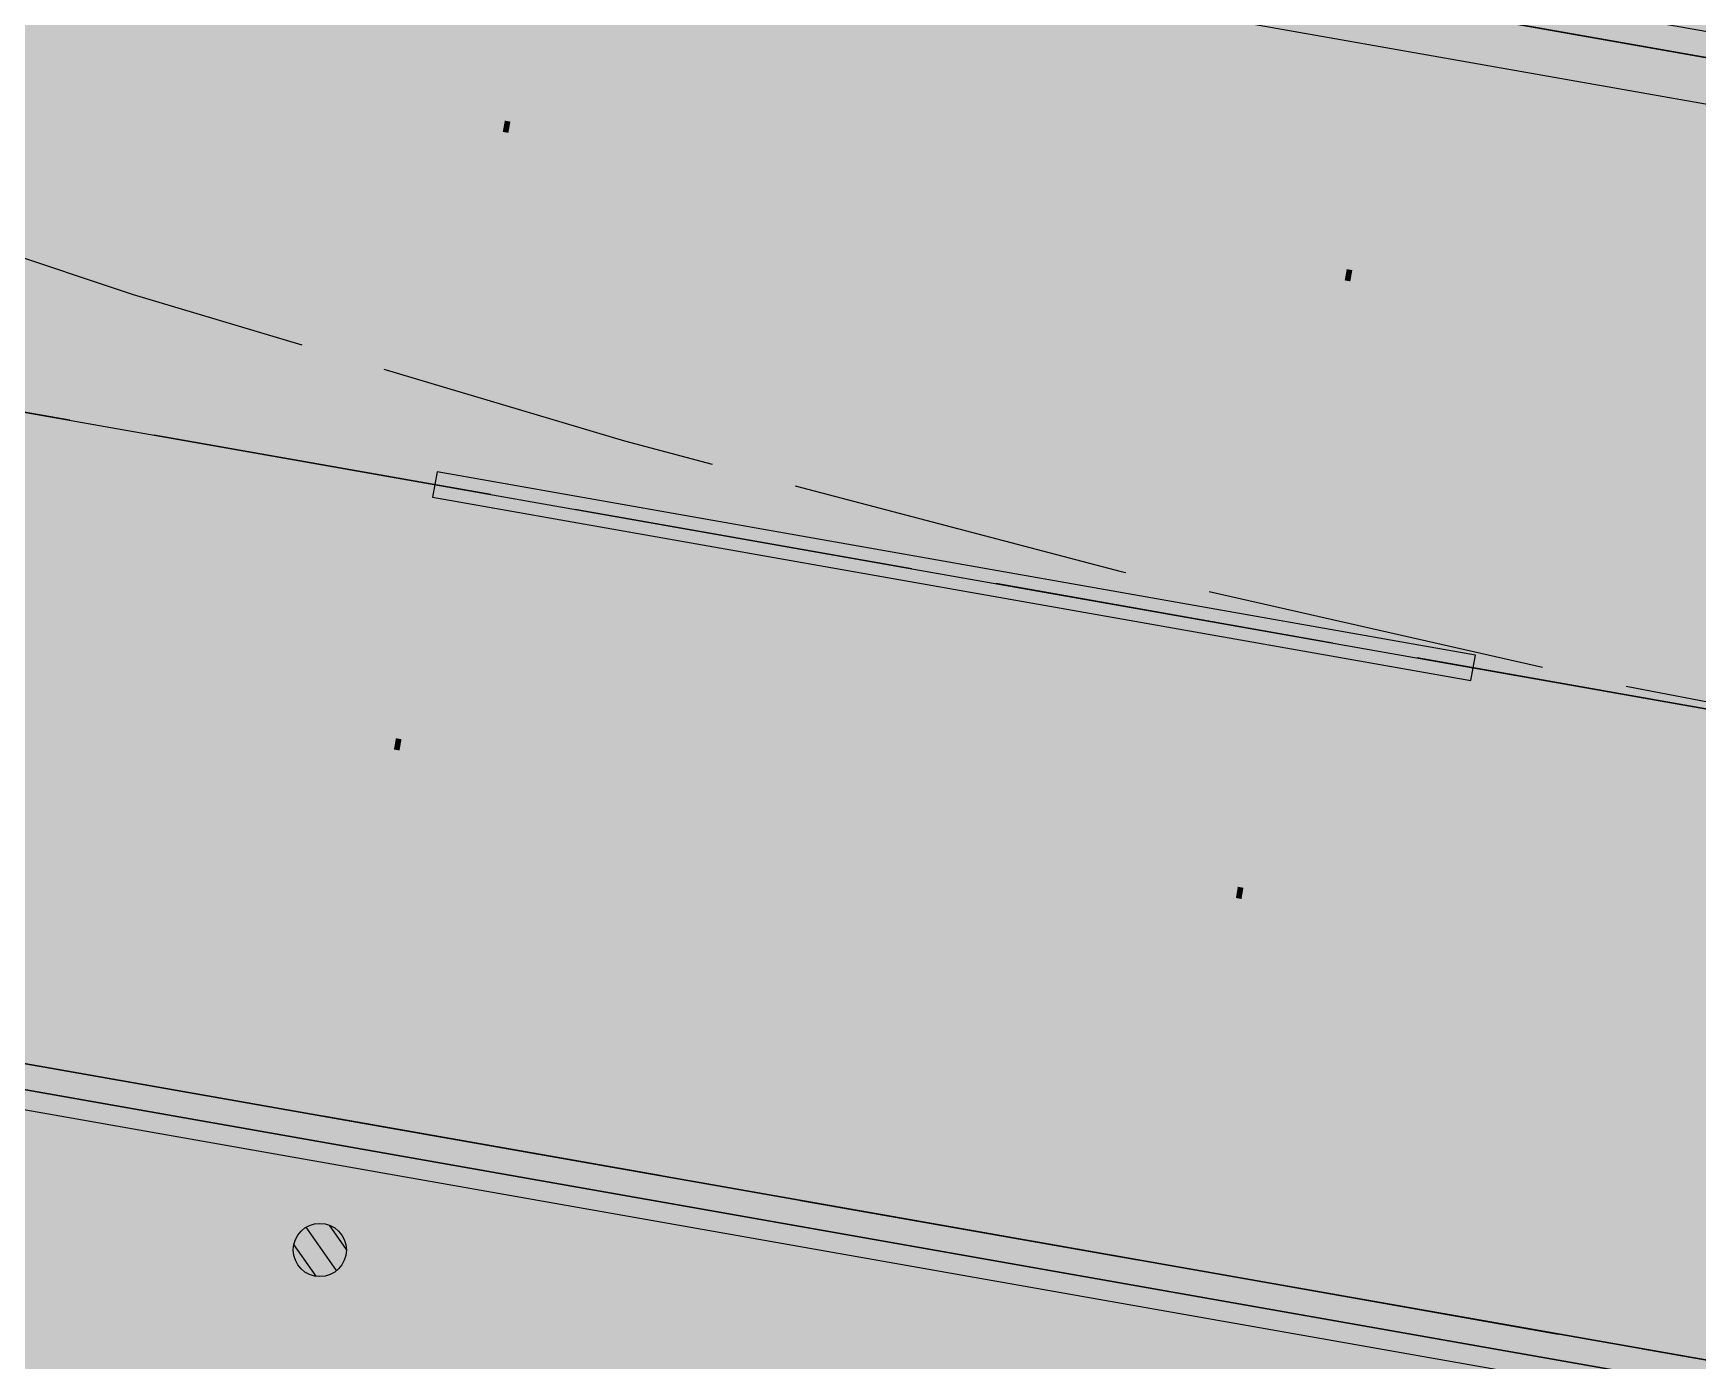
# Model space of a CAD drawing. Header units: millimetres. Extents: x -1 to 12300, y -1929 to 2470.
# Drawn here: x 8528.24 to 8530.187, y 1415.475 to 1417.027 of the extents above; entities that cross this region are included whole.
import ezdxf

# ---------------------------------------------------------------- set-up
doc = ezdxf.new("R2010")
doc.units = ezdxf.units.MM
doc.linetypes.add('ACAD_ISO02W100', pattern=[15, 12, -3])
doc.layers.get('0').update_dxf_attribs({"color": 250})
for name, color, linetype in [('4E', 7, 'Continuous'), ('Background', 7, 'Continuous'), ('Baliz', 7, 'Continuous'), ('Lines Runway', 7, 'Continuous'), ('NoUSAR', 7, 'Continuous'), ('RUNWAYS SINGLE WAY', 7, 'Continuous'), ('TAXIWAYS', 7, 'Continuous')]:
    doc.layers.add(name, color=color, linetype=linetype)
picture_1 = doc.add_image_def('image6.jpg', size_in_pixel=(1389, 712))

# ---------------------------------------------------------------- blocks, each defined once
blk = doc.blocks.new('*U508')
at = {"layer": 'Baliz', "transparency": 33554687}
h = blk.add_hatch(color=256, dxfattribs=at)
h.dxf.hatch_style = 1
h.set_gradient(color1=(255, 255, 255), color2=(147, 149, 152), name='INVCURVED')
h.paths.add_polyline_path([(-1.6, 0.1), (-2, 0.1), (-2, -0.1), (-1.6, -0.1)])
h = blk.add_hatch(color=256, dxfattribs=at)
h.dxf.hatch_style = 1
h.set_gradient(color1=(255, 255, 255), color2=(147, 149, 152), name='INVCURVED')
h.paths.add_polyline_path([(0.2, 0.1), (-1.6, 0.1), (-1.6, -0.1), (0.2, -0.1)])
h.paths.add_polyline_path([(2, 0.1), (0.2, 0.1), (0.2, -0.1), (2, -0.1)])
blk = doc.blocks.new('*U507')
at = {"layer": 'Baliz', "color": 0, "linetype": 'ByBlock', "lineweight": -2, "transparency": 16777216}
for p in [(0, 270), (22, 270), (0, 240), (22, 240), (0, 210), (22, 210), (0, 180), (22, 180), (0, 150), (22, 150), (0, 120), (22, 120), (0, 90), (22, 90), (0, 60), (22, 60), (0, 30), (22, 30), (0, 0), (22, 0)]:
    blk.add_blockref('*U508', p, dxfattribs=at)
blk = doc.blocks.new('*U416')
at = {"layer": 'Baliz'}
blk.add_blockref('*U507', (-11, -135), dxfattribs=at)
blk = doc.blocks.new('*U415')
at = {"layer": 'Baliz', "color": 0, "linetype": 'ByBlock', "lineweight": -2, "transparency": 16777216}
for p in [(0, 510), (0, 480), (0, 450), (0, 420), (0, 390), (0, 360), (0, 330), (0, 300), (0, 270), (0, 240), (0, 210)]:
    blk.add_blockref('*U416', p, dxfattribs=at)
blk = doc.blocks.new('*U472')
at = {"layer": 'Baliz', "true_color": 0xffffff, "transparency": 33554687}
h = blk.add_hatch(color=7, dxfattribs=at)
h.dxf.hatch_style = 1
h.paths.add_polyline_path([(0, 0.5), (0, -0.5, 0.414214), (0.5, 0, 0.414214)])
h.paths.add_polyline_path([(0, 0.5, 0.414214), (-0.5, 0, 0.414214), (0, -0.5)])
blk = doc.blocks.new('*U471')
at = {"layer": 'Baliz', "color": 0, "linetype": 'ByBlock', "lineweight": -2, "transparency": 16777216}
for p in [(0, 513), (0, 486)]:
    blk.add_blockref('*U472', p, dxfattribs=at)
blk = doc.blocks.new('*U474')
at = {"layer": 'Baliz'}
blk.add_circle((0, 0), 0.932, dxfattribs=at)
blk = doc.blocks.new('*U473')
at = {"layer": 'Baliz', "color": 0, "linetype": 'ByBlock', "lineweight": -2, "transparency": 16777216}
blk.add_blockref('*U474', (0, 480), dxfattribs=at)
blk = doc.blocks.new('*U338')
at = {"layer": 'Lines Runway', "true_color": 0xed1f24, "transparency": 33554687}
h = blk.add_hatch(dxfattribs=at)
h.set_pattern_fill('JIS_WOOD', color=240)
h.set_pattern_definition([(45, (-2510.1522, -984.2993), (-0.5, 0.5), [])])
h.paths.add_polyline_path([(0.932, 0, 1), (-0.932, 0, 1)])
blk = doc.blocks.new('*U337')
at = {"layer": 'Baliz', "color": 0, "linetype": 'ByBlock', "lineweight": -2, "transparency": 16777216}
blk.add_blockref('*U338', (0, 480), dxfattribs=at)
blk = doc.blocks.new('*U500')
at = {"layer": 'Baliz', "transparency": 33554687}
h = blk.add_hatch(color=256, dxfattribs=at)
h.dxf.hatch_style = 1
h.set_gradient(color1=(255, 255, 255), color2=(147, 149, 152), name='INVCURVED')
h.paths.add_polyline_path([(-1.6, 0.1), (-2, 0.1), (-2, -0.1), (-1.6, -0.1)])
h = blk.add_hatch(color=256, dxfattribs=at)
h.dxf.hatch_style = 1
h.set_gradient(color1=(255, 255, 255), color2=(147, 149, 152), name='INVCURVED')
h.paths.add_polyline_path([(0.2, 0.1), (-1.6, 0.1), (-1.6, -0.1), (0.2, -0.1)])
h.paths.add_polyline_path([(2, 0.1), (0.2, 0.1), (0.2, -0.1), (2, -0.1)])
blk = doc.blocks.new('*U499')
at = {"layer": 'Baliz', "color": 0, "linetype": 'ByBlock', "lineweight": -2, "transparency": 16777216}
for p in [(0, 270), (22, 270), (0, 240), (22, 240), (0, 210), (22, 210), (0, 180), (22, 180), (0, 150), (22, 150), (0, 120), (22, 120), (0, 90), (22, 90), (0, 60), (22, 60), (0, 30), (22, 30), (0, 0), (22, 0)]:
    blk.add_blockref('*U500', p, dxfattribs=at)
blk = doc.blocks.new('*U372')
at = {"layer": 'Baliz'}
blk.add_blockref('*U499', (-11, -135), dxfattribs=at)
blk = doc.blocks.new('*U371')
at = {"layer": 'Baliz', "color": 0, "linetype": 'ByBlock', "lineweight": -2, "transparency": 16777216}
for p in [(0, 510), (0, 480), (0, 450), (0, 420), (0, 390), (0, 360), (0, 330), (0, 300), (0, 270), (0, 240), (0, 210)]:
    blk.add_blockref('*U372', p, dxfattribs=at)
blk = doc.blocks.new('*U352')
at = {"layer": 'Baliz', "true_color": 0xffffff, "transparency": 33554687}
h = blk.add_hatch(color=7, dxfattribs=at)
h.dxf.hatch_style = 1
h.paths.add_polyline_path([(0, 0.5), (0, -0.5, 0.414214), (0.5, 0, 0.414214)])
h.paths.add_polyline_path([(0, 0.5, 0.414214), (-0.5, 0, 0.414214), (0, -0.5)])
blk = doc.blocks.new('*U351')
at = {"layer": 'Baliz', "color": 0, "linetype": 'ByBlock', "lineweight": -2, "transparency": 16777216}
for p in [(0, 513), (0, 486)]:
    blk.add_blockref('*U352', p, dxfattribs=at)
blk = doc.blocks.new('*U354')
at = {"layer": 'Baliz'}
blk.add_circle((0, 0), 0.932, dxfattribs=at)
blk = doc.blocks.new('*U353')
at = {"layer": 'Baliz', "color": 0, "linetype": 'ByBlock', "lineweight": -2, "transparency": 16777216}
blk.add_blockref('*U354', (0, 480), dxfattribs=at)
blk = doc.blocks.new('A$C3CB048BA')
at = {"layer": 'Background', "true_color": 0x000000}
h = blk.add_hatch(color=18, dxfattribs=at)
h.dxf.hatch_style = 1
h.paths.add_polyline_path([(-745.246, 1710.723), (-768.597, 1710.723, -0.057911), (-790.246, 1585.603), (-790.246, 563.842), (-745.246, 563.842)])
at = {"layer": 'Lines Runway', "true_color": 0x636466, "transparency": 33554687}
h = blk.add_hatch(color=251, dxfattribs=at)
h.dxf.hatch_style = 1
h.paths.add_polyline_path([(-931.246, 1992.37, -0.718052), (-889.945, 2006.301, -0.015992), (-871.846, 1980.877), (-871.846, 2032.994, -0.125286), (-931.246, 2266.33), (-931.246, 2600.484, -0.718052), (-889.945, 2614.415, -0.015992), (-871.846, 2588.991), (-871.846, 2639.818, -0.056383), (-913.14, 2741.461), (-973.746, 2741.461, 0.40957), (-943.742, 2770.976, -0.296822), (-925.443, 2798.118, -0.038613), (-931.246, 2873.155), (-931.246, 3023.005, -0.767327), (-888.328, 3034.505), (-855.626, 2977.864, -0.005593), (-850.273, 2968.349), (-846.565, 2987.171), (-916.812, 3108.842, 0.048512), (-925.255, 3120.654, 0.181323), (-943.746, 3071.342, 0.414214), (-1018.746, 3146.342), (-1056.246, 3146.342), (-1056.246, 3133.842), (-1056.246, 1893.021), (-2005.731, 1893.021), (-2005.731, 4632.002), (-2129.731, 4632.002), (-2129.731, 4620.502), (-2054.731, 4620.502, -0.414214), (-2017.231, 4583.002), (-2017.417, 2997.004, 0.414214), (-2054.917, 3034.504), (-2059.917, 3034.504, 0.38532), (-2097.231, 3000.734), (-2097.417, 2997.004, 0.488027), (-2129.731, 3022.226), (-2129.731, 2988.87, -0.386601), (-2108.917, 2965.975), (-2108.917, 2800.151), (-2108.917, 2615.925), (-2108.917, 2431.698), (-2108.917, 2265.875, -0.386601), (-2129.731, 2242.979), (-2129.731, 2170.782), (-2112.132, 2140.3, -0.131652), (-2108.917, 2128.3), (-2108.917, 2080.402), (-2108.731, 1584.715), (-2108.731, 1418.891, -0.388936), (-2129.731, 1395.979), (-2129.731, 1347.12), (-2103.93, 1302.431), (-2085.731, 1270.91), (-2085.731, 1312.862, -0.414214), (-2059.731, 1338.862), (-2054.731, 1338.862, -0.414214), (-2028.731, 1312.862), (-2028.731, 1028.502), (-2028.731, 988.502, -0.414214), (-2048.731, 968.502), (-2085.731, 968.502), (-2085.731, 1270.91), (-2129.731, 1347.12), (-2129.731, 1324.12), (-2111.946, 1293.317, -0.131652), (-2108.731, 1281.317), (-2108.731, 1028.502, -0.219217), (-2129.731, 982.906), (-2129.731, 957.002), (-2047.231, 957.002, 0.414214), (-2017.231, 987.002, 0.414214), (-1987.231, 957.002), (-1792.799, 957.002, 0.414214), (-1762.799, 987.002), (-1762.799, 1320.362), (-1762.799, 1880.521), (-1111.856, 1880.521), (-1111.856, 1324.239), (-1111.856, 1319.094, 0.414214), (-1081.856, 1289.094, 0.414214), (-1111.856, 1259.094), (-1111.856, 709.985, 0.414218), (-1081.856, 679.985), (-1073.746, 679.985, 0.414211), (-1043.746, 709.985), (-1043.746, 1259.094, 0.414212), (-1073.746, 1289.094, 0.414215), (-1043.746, 1319.094), (-1043.746, 1259.094), (-1043.746, 709.985, 0.414214), (-1013.746, 679.985), (-973.746, 679.985, 0.414214), (-943.746, 709.985), (-943.746, 1259.094), (-943.746, 1294.599, 0.108351), (-935.086, 1304.094), (-871.846, 1413.628), (-871.846, 1440.569, -0.015992), (-889.945, 1415.145, -0.718052), (-931.246, 1429.076)])
h.paths.add_polyline_path([(-1056.246, 1324.594, -0.39592), (-1077.801, 1301.639, -0.395918), (-1099.356, 1324.594), (-1099.356, 1868.021), (-1056.246, 1868.021)], flags=16)
h.paths.add_polyline_path([(-1033.289, 1675.223, -0.414214), (-1010.289, 1698.223), (-981.288, 1698.223, -0.414214), (-958.288, 1675.223), (-958.288, 1324.594, -0.414214), (-981.288, 1301.594), (-1010.289, 1301.594, -0.414214), (-1033.289, 1324.594)], flags=16)
h.paths.add_polyline_path([(-1033.289, 1746.223), (-1033.289, 2096.852, -0.414214), (-1010.289, 2119.852), (-981.288, 2119.852, -0.414214), (-958.288, 2096.852), (-958.288, 1746.223, -0.414214), (-981.288, 1723.223), (-1010.289, 1723.223, -0.414214)], flags=16)
h.paths.add_polyline_path([(-1056.246, 1253.594), (-1056.246, 715.485, -0.395918), (-1077.801, 692.53, -0.395918), (-1099.356, 715.485), (-1099.356, 1253.594, -0.395918), (-1077.801, 1276.548, -0.395918)], flags=16)
h.paths.add_polyline_path([(-1008.246, 1276.594), (-981.288, 1276.594, -0.414215), (-958.288, 1253.594), (-958.288, 715.658, -0.415314), (-981.375, 692.485), (-1008.246, 692.485, -0.414214), (-1031.246, 715.485), (-1031.246, 745.485), (-1031.246, 1253.594, -0.414214)], flags=16)
h.paths.add_polyline_path([(-973.746, 2132.352), (-961.067, 2132.352, -0.155096), (-943.746, 2126.847), (-943.746, 2162.352, -0.414214)], flags=16)
h.paths.add_polyline_path([(-1030.333, 2705.961), (-1031.246, 2167.852, 0.414214), (-1008.246, 2144.852), (-979.246, 2144.852, 0.414214), (-956.246, 2167.852), (-956.246, 2676.923, 0.411006), (-1007.712, 2728.957, 0.409391)], flags=16)
h.paths.add_polyline_path([(-1775.299, 1361.862), (-1982.731, 1361.862, -0.414214), (-2005.731, 1384.862), (-2005.731, 1868.021), (-1775.299, 1868.021)], flags=16)
h.paths.add_polyline_path([(-1775.299, 1315.862), (-1775.299, 991.502, -0.414214), (-1798.299, 968.502), (-1982.731, 968.502, -0.414214), (-2005.731, 991.502), (-2005.731, 1315.862, -0.414214), (-1982.731, 1338.862), (-1798.299, 1338.862, -0.414214)], flags=16)
h.paths.add_polyline_path([(-2054.731, 1361.862), (-2059.731, 1361.862, -0.414214), (-2085.731, 1387.862), (-2085.731, 2162.95, -0.379575), (-2059.917, 2185.846), (-2054.917, 2185.846, -0.414214), (-2028.917, 2159.846), (-2028.731, 1387.875, -0.414355)], flags=16)
h.paths.add_polyline_path([(-2054.917, 2208.846), (-2059.917, 2208.846, -0.379575), (-2085.731, 2231.741), (-2085.731, 3000.108, -0.379575), (-2059.917, 3023.004), (-2054.917, 3023.004, -0.414214), (-2028.917, 2997.004), (-2028.917, 2234.846, -0.414214)], flags=16)
h.paths.add_polyline_path([(-1031.246, 2776.961), (-1031.246, 3110.842, -0.424007), (-1007.48, 3133.829, -0.404487), (-956.246, 3080.859), (-956.246, 2776.961, -0.414214), (-979.246, 2753.961), (-1008.246, 2753.961, -0.414214)], flags=16)
edge = h.paths.add_edge_path()
edge.add_line((-1111.856, 1324.239), (-1111.856, 1880.521))
edge.add_arc((-1081.856, 1319.094), 30, 180, 270)
edge.add_arc((-1073.746, 1319.094), 30, 270, 360)
edge.add_line((-1043.746, 3116.342), (-1043.746, 1319.094))
edge.add_line((-2017.231, 1880.521), (-1043.746, 1880.521))
edge.add_line((-961.067, 1289.094), (-1124.356, 1289.094))
edge.add_arc((-1141.856, 1320.362), 30, 0, 90)
edge.add_line((-1111.856, 1324.239), (-1111.856, 212.63))
at = {"layer": 'Lines Runway', "true_color": 0x939598, "transparency": 33554687}
h = blk.add_hatch(color=252, dxfattribs=at)
h.dxf.hatch_style = 1
h.paths.add_polyline_path([(-791.146, 919.854), (-865.952, 790.286, 0.006171), (-871.846, 779.78), (-871.846, 768.842), (-842.296, 618.842), (-842.296, 517.127), (-835.246, 517.127, 0.42018), (-790.256, 563.042), (-791.146, 563.042), (-791.146, 563.842)])
h.paths.add_polyline_path([(-791.146, 1072.984), (-791.146, 1528.535), (-865.867, 1399.115, 0.006263), (-871.846, 1388.452), (-871.846, 832.454, 0.132246)])
h.paths.add_polyline_path([(-791.146, 1681.099), (-791.146, 1740.347, 0.132246), (-871.846, 1980.877), (-871.846, 1813.842), (-871.846, 1440.569, 0.132246)])
h.paths.add_polyline_path([(-791.146, 2348.462, 0.132246), (-871.846, 2588.991), (-871.846, 2032.994, 0.006263), (-865.867, 2022.33), (-791.146, 1892.911)])
h.paths.add_polyline_path([(-790.246, 468.842), (-811.958, 443.842), (-790.246, 443.842)])
h.paths.add_polyline_path([(-791.146, 2763.488, 0.110568), (-850.273, 2968.349), (-871.846, 2858.842), (-871.846, 2639.818, 0.006263), (-865.867, 2629.155), (-791.146, 2499.736)])
h.paths.add_polyline_path([(-791.146, 3063.842), (-791.146, 3064.642), (-790.911, 3089.213, 0.363404), (-842.296, 3133.833), (-842.296, 3008.842), (-842.893, 3005.81), (-791.146, 2916.182)])
h.paths.add_polyline_path([(-790.246, 3183.842), (-842.296, 3183.842), (-842.296, 3158.842), (-790.246, 3158.842)])
h.paths.add_polyline_path([(-662.746, 1813.842), (-662.746, 2858.842), (-692.296, 3008.842), (-692.296, 3183.842), (-745.246, 3183.842), (-745.246, 3158.842), (-745.246, 3064.642), (-744.346, 3064.642), (-744.346, 3063.842), (-744.346, 563.842), (-744.346, 563.042), (-745.246, 468.842), (-745.246, 443.842), (-692.296, 443.842), (-692.296, 618.842), (-662.746, 768.842)])
at = {"layer": 'Lines Runway', "true_color": 0x136734, "transparency": 33554687}
h = blk.add_hatch(color=116, dxfattribs=at)
h.dxf.hatch_style = 1
h.paths.add_polyline_path([(-662.746, 1813.842), (-662.746, 2858.842), (-692.296, 3008.842), (-692.296, 3183.842), (-745.246, 3183.842), (-745.246, 3158.842), (-745.246, 3064.642), (-744.346, 3064.642), (-744.346, 3063.842), (-744.346, 563.842), (-744.346, 563.042), (-745.246, 563.042), (-745.246, 468.842), (-745.246, 443.842), (-692.296, 443.842), (-692.296, 618.842), (-662.746, 768.842)])
at = {"layer": 'Lines Runway', "true_color": 0x939598, "transparency": 33554687}
h = blk.add_hatch(color=252, dxfattribs=at)
h.dxf.hatch_style = 1
h.paths.add_polyline_path([(-744.346, 563.842), (-744.346, 563.042), (-745.246, 563.042), (-745.246, 468.842), (-745.246, 443.842), (-692.296, 443.842), (-692.296, 618.842), (-662.746, 768.842), (-662.746, 1813.842), (-662.746, 2858.842), (-692.296, 3008.842), (-692.296, 3183.842), (-745.246, 3183.842), (-745.246, 3158.842), (-745.246, 3064.642), (-744.346, 3064.642), (-744.346, 3063.842)])
at = {"layer": 'Lines Runway', "true_color": 0xed1f24, "transparency": 33554687}
h = blk.add_hatch(color=240, dxfattribs=at)
h.dxf.hatch_style = 1
h.paths.add_polyline_path([(-742.698, 592.137), (-744.346, 563.842), (-745.246, 563.842), (-745.246, 1813.842), (-744.346, 3063.842), (-745.246, 3158.842), (-745.246, 563.842), (-744.346, 563.842), (-744.346, 3063.842), (-742.698, 592.137, -11111.111561)])
at = {"layer": 'Lines Runway', "transparency": 33554687}
h = blk.add_hatch(color=0, dxfattribs=at)
h.dxf.hatch_style = 1
h.paths.add_polyline_path([(-790.246, 3063.842), (-791.146, 3063.842), (-791.146, 563.842), (-790.246, 563.842)])
h = blk.add_hatch(color=0, dxfattribs=at)
h.dxf.hatch_style = 1
h.paths.add_polyline_path([(-745.246, 563.842), (-744.346, 563.842), (-744.346, 3063.842), (-745.246, 3063.842)])
h = blk.add_hatch(color=0, dxfattribs=at)
h.dxf.hatch_style = 1
h.paths.add_polyline_path([(-768.196, 1071.842), (-767.296, 1071.842), (-767.296, 1108.842), (-768.196, 1108.842)])
at = {"layer": '4E'}
for p, q in [((-790.246, 468.842), (-790.246, 3158.842)), ((-745.246, 3158.842), (-745.246, 373.842))]:
    blk.add_line(p, q, dxfattribs=at)
at = {"layer": 'Background', "linetype": 'ACAD_ISO02W100'}
for p, q in [((-790.246, 3063.842), (-790.246, 563.842)), ((-745.246, 3063.842), (-745.246, 563.842)), ((-745.246, 563.842), (-745.246, 3063.842)), ((-745.246, 563.842), (-745.246, 3063.842))]:
    blk.add_line(p, q, dxfattribs=at)
at = {"layer": 'Baliz'}
blk.add_line((-767.746, 468.842), (-767.746, 3158.842), dxfattribs=at)
blk.add_line((-767.746, 468.842), (-767.746, 3158.842), dxfattribs=at)
at = {"layer": 'Lines Runway'}
for p, q in [((-745.246, 3063.842), (-745.246, 563.842)), ((-744.346, 563.842), (-744.346, 3063.842)), ((-745.246, 563.842), (-745.246, 1813.842))]:
    blk.add_line(p, q, dxfattribs=at)
for points in [[(-790.246, 3063.842), (-791.146, 3063.842), (-791.146, 563.842), (-790.246, 563.842)], [(-745.246, 3063.842), (-744.346, 3063.842), (-744.346, 563.842), (-745.246, 563.842)], [(-767.296, 1108.842), (-768.196, 1108.842), (-768.196, 1071.842), (-767.296, 1071.842)]]:
    blk.add_lwpolyline(points, close=True, dxfattribs=at)
at = {"layer": 'NoUSAR', "linetype": 'ACAD_ISO02W100'}
blk.add_line((-767.746, 3158.842), (-767.746, 547.977), dxfattribs=at)
at = {"layer": 'RUNWAYS SINGLE WAY'}
blk.add_lwpolyline([(-788.645, 3581.164), (-743.645, 3581.164), (-743.645, 206.164), (-788.645, 206.164)], close=True, dxfattribs=at)
at = {"layer": 'TAXIWAYS', "linetype": 'ACAD_ISO02W100'}
blk.add_arc((-1317.746, 1132.198), 550, 330, 360, dxfattribs=at)
at = {"layer": 'Baliz'}
for name, p in [('*U473', (-740.604, 592.531)), ('*U337', (-740.604, 592.531)), ('*U353', (-740.604, 592.531)), ('*U471', (-767.746, 592.042)), ('*U351', (-767.746, 592.042)), ('*U415', (-767.746, 727.142)), ('*U371', (-767.746, 727.142))]:
    blk.add_blockref(name, p, dxfattribs=at)

msp = doc.modelspace()

# ---------------------------------------------------------------- block references
at = {"xscale": 0.03333333600001721, "yscale": 0.03333333600001721, "zscale": 0.03333333600001721, "rotation": 259.9999999999999}
msp.add_blockref('A$C3CB048BA', (8489.0803, 1397.5008), dxfattribs=at)

# ---------------------------------------------------------------- pictures from other files: only their frames are drawn
image = msp.add_image(picture_1, insert=(8742.7829, 1174.2783), size_in_units=(533.3319, 273.3854), rotation=90)
image.dxf.flags = 7

doc.saveas('drawing.dxf')
